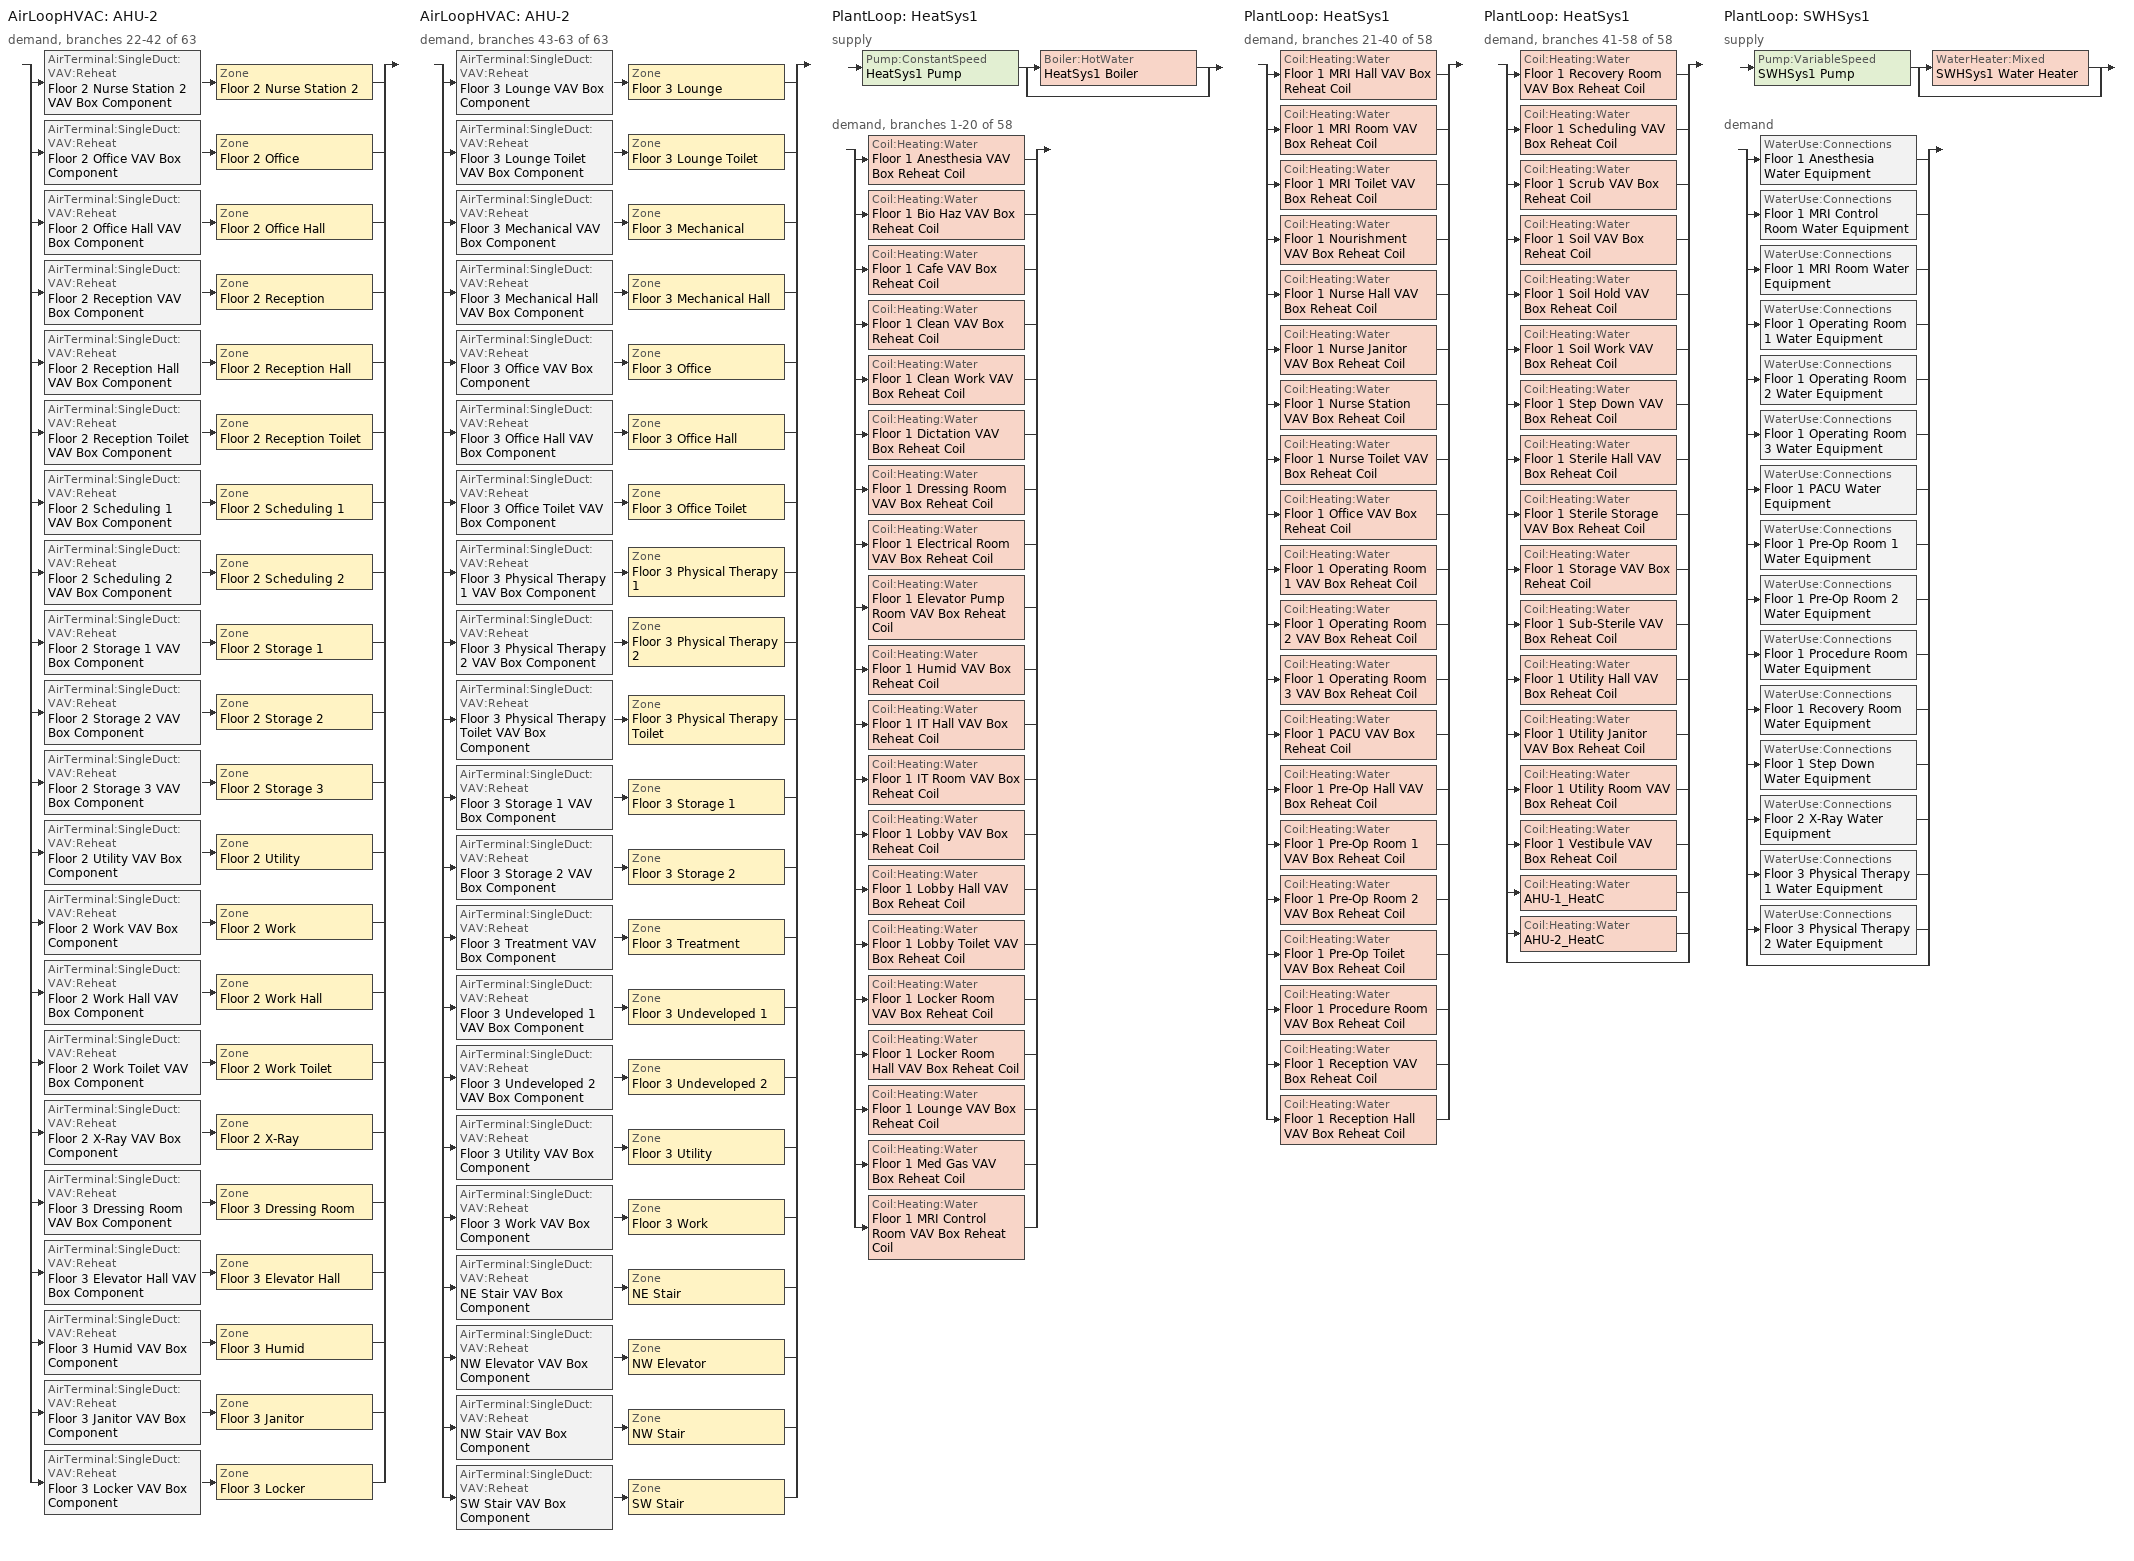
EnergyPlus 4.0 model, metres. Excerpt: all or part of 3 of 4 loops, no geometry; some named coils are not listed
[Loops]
AirLoopHVAC 'AHU-2'
 demand, branches 22-42 of 63: split
  | AirTerminal:SingleDuct:VAV:Reheat 'Floor 2 Nurse Station 2 VAV Box Component' > Zone 'Floor 2 Nurse Station 2'
  | AirTerminal:SingleDuct:VAV:Reheat 'Floor 2 Office VAV Box Component' > Zone 'Floor 2 Office'
  | AirTerminal:SingleDuct:VAV:Reheat 'Floor 2 Office Hall VAV Box Component' > Zone 'Floor 2 Office Hall'
  | AirTerminal:SingleDuct:VAV:Reheat 'Floor 2 Reception VAV Box Component' > Zone 'Floor 2 Reception'
  | AirTerminal:SingleDuct:VAV:Reheat 'Floor 2 Reception Hall VAV Box Component' > Zone 'Floor 2 Reception Hall'
  | AirTerminal:SingleDuct:VAV:Reheat 'Floor 2 Reception Toilet VAV Box Component' > Zone 'Floor 2 Reception Toilet'
  | AirTerminal:SingleDuct:VAV:Reheat 'Floor 2 Scheduling 1 VAV Box Component' > Zone 'Floor 2 Scheduling 1'
  | AirTerminal:SingleDuct:VAV:Reheat 'Floor 2 Scheduling 2 VAV Box Component' > Zone 'Floor 2 Scheduling 2'
  | AirTerminal:SingleDuct:VAV:Reheat 'Floor 2 Storage 1 VAV Box Component' > Zone 'Floor 2 Storage 1'
  | AirTerminal:SingleDuct:VAV:Reheat 'Floor 2 Storage 2 VAV Box Component' > Zone 'Floor 2 Storage 2'
  | AirTerminal:SingleDuct:VAV:Reheat 'Floor 2 Storage 3 VAV Box Component' > Zone 'Floor 2 Storage 3'
  | AirTerminal:SingleDuct:VAV:Reheat 'Floor 2 Utility VAV Box Component' > Zone 'Floor 2 Utility'
  | AirTerminal:SingleDuct:VAV:Reheat 'Floor 2 Work VAV Box Component' > Zone 'Floor 2 Work'
  | AirTerminal:SingleDuct:VAV:Reheat 'Floor 2 Work Hall VAV Box Component' > Zone 'Floor 2 Work Hall'
  | AirTerminal:SingleDuct:VAV:Reheat 'Floor 2 Work Toilet VAV Box Component' > Zone 'Floor 2 Work Toilet'
  | AirTerminal:SingleDuct:VAV:Reheat 'Floor 2 X-Ray VAV Box Component' > Zone 'Floor 2 X-Ray'
  | AirTerminal:SingleDuct:VAV:Reheat 'Floor 3 Dressing Room VAV Box Component' > Zone 'Floor 3 Dressing Room'
  | AirTerminal:SingleDuct:VAV:Reheat 'Floor 3 Elevator Hall VAV Box Component' > Zone 'Floor 3 Elevator Hall'
  | AirTerminal:SingleDuct:VAV:Reheat 'Floor 3 Humid VAV Box Component' > Zone 'Floor 3 Humid'
  | AirTerminal:SingleDuct:VAV:Reheat 'Floor 3 Janitor VAV Box Component' > Zone 'Floor 3 Janitor'
  | AirTerminal:SingleDuct:VAV:Reheat 'Floor 3 Locker VAV Box Component' > Zone 'Floor 3 Locker'
AirLoopHVAC 'AHU-2'
 demand, branches 43-63 of 63: split
  | AirTerminal:SingleDuct:VAV:Reheat 'Floor 3 Lounge VAV Box Component' > Zone 'Floor 3 Lounge'
  | AirTerminal:SingleDuct:VAV:Reheat 'Floor 3 Lounge Toilet VAV Box Component' > Zone 'Floor 3 Lounge Toilet'
  | AirTerminal:SingleDuct:VAV:Reheat 'Floor 3 Mechanical VAV Box Component' > Zone 'Floor 3 Mechanical'
  | AirTerminal:SingleDuct:VAV:Reheat 'Floor 3 Mechanical Hall VAV Box Component' > Zone 'Floor 3 Mechanical Hall'
  | AirTerminal:SingleDuct:VAV:Reheat 'Floor 3 Office VAV Box Component' > Zone 'Floor 3 Office'
  | AirTerminal:SingleDuct:VAV:Reheat 'Floor 3 Office Hall VAV Box Component' > Zone 'Floor 3 Office Hall'
  | AirTerminal:SingleDuct:VAV:Reheat 'Floor 3 Office Toilet VAV Box Component' > Zone 'Floor 3 Office Toilet'
  | AirTerminal:SingleDuct:VAV:Reheat 'Floor 3 Physical Therapy 1 VAV Box Component' > Zone 'Floor 3 Physical Therapy 1'
  | AirTerminal:SingleDuct:VAV:Reheat 'Floor 3 Physical Therapy 2 VAV Box Component' > Zone 'Floor 3 Physical Therapy 2'
  | AirTerminal:SingleDuct:VAV:Reheat 'Floor 3 Physical Therapy Toilet VAV Box Component' > Zone 'Floor 3 Physical Therapy Toilet'
  | AirTerminal:SingleDuct:VAV:Reheat 'Floor 3 Storage 1 VAV Box Component' > Zone 'Floor 3 Storage 1'
  | AirTerminal:SingleDuct:VAV:Reheat 'Floor 3 Storage 2 VAV Box Component' > Zone 'Floor 3 Storage 2'
  | AirTerminal:SingleDuct:VAV:Reheat 'Floor 3 Treatment VAV Box Component' > Zone 'Floor 3 Treatment'
  | AirTerminal:SingleDuct:VAV:Reheat 'Floor 3 Undeveloped 1 VAV Box Component' > Zone 'Floor 3 Undeveloped 1'
  | AirTerminal:SingleDuct:VAV:Reheat 'Floor 3 Undeveloped 2 VAV Box Component' > Zone 'Floor 3 Undeveloped 2'
  | AirTerminal:SingleDuct:VAV:Reheat 'Floor 3 Utility VAV Box Component' > Zone 'Floor 3 Utility'
  | AirTerminal:SingleDuct:VAV:Reheat 'Floor 3 Work VAV Box Component' > Zone 'Floor 3 Work'
  | AirTerminal:SingleDuct:VAV:Reheat 'NE Stair VAV Box Component' > Zone 'NE Stair'
  | AirTerminal:SingleDuct:VAV:Reheat 'NW Elevator VAV Box Component' > Zone 'NW Elevator'
  | AirTerminal:SingleDuct:VAV:Reheat 'NW Stair VAV Box Component' > Zone 'NW Stair'
  | AirTerminal:SingleDuct:VAV:Reheat 'SW Stair VAV Box Component' > Zone 'SW Stair'
PlantLoop 'HeatSys1'
 supply: Pump:ConstantSpeed 'HeatSys1 Pump' > split
  | Boiler:HotWater 'HeatSys1 Boiler'
  | bypass
 demand, branches 1-20 of 58: split
  | Coil:Heating:Water 'Floor 1 Anesthesia VAV Box Reheat Coil'
  | Coil:Heating:Water 'Floor 1 Bio Haz VAV Box Reheat Coil'
  | Coil:Heating:Water 'Floor 1 Cafe VAV Box Reheat Coil'
  | Coil:Heating:Water 'Floor 1 Clean VAV Box Reheat Coil'
  | Coil:Heating:Water 'Floor 1 Clean Work VAV Box Reheat Coil'
  | Coil:Heating:Water 'Floor 1 Dictation VAV Box Reheat Coil'
  | Coil:Heating:Water 'Floor 1 Dressing Room VAV Box Reheat Coil'
  | Coil:Heating:Water 'Floor 1 Electrical Room VAV Box Reheat Coil'
  | Coil:Heating:Water 'Floor 1 Elevator Pump Room VAV Box Reheat Coil'
  | Coil:Heating:Water 'Floor 1 Humid VAV Box Reheat Coil'
  | Coil:Heating:Water 'Floor 1 IT Hall VAV Box Reheat Coil'
  | Coil:Heating:Water 'Floor 1 IT Room VAV Box Reheat Coil'
  | Coil:Heating:Water 'Floor 1 Lobby VAV Box Reheat Coil'
  | Coil:Heating:Water 'Floor 1 Lobby Hall VAV Box Reheat Coil'
  | Coil:Heating:Water 'Floor 1 Lobby Toilet VAV Box Reheat Coil'
  | Coil:Heating:Water 'Floor 1 Locker Room VAV Box Reheat Coil'
  | Coil:Heating:Water 'Floor 1 Locker Room Hall VAV Box Reheat Coil'
  | Coil:Heating:Water 'Floor 1 Lounge VAV Box Reheat Coil'
  | Coil:Heating:Water 'Floor 1 Med Gas VAV Box Reheat Coil'
  | Coil:Heating:Water 'Floor 1 MRI Control Room VAV Box Reheat Coil'
PlantLoop 'HeatSys1'
 demand, branches 21-40 of 58: split
  | Coil:Heating:Water 'Floor 1 MRI Hall VAV Box Reheat Coil'
  | Coil:Heating:Water 'Floor 1 MRI Room VAV Box Reheat Coil'
  | Coil:Heating:Water 'Floor 1 MRI Toilet VAV Box Reheat Coil'
  | Coil:Heating:Water 'Floor 1 Nourishment VAV Box Reheat Coil'
  | Coil:Heating:Water 'Floor 1 Nurse Hall VAV Box Reheat Coil'
  | Coil:Heating:Water 'Floor 1 Nurse Janitor VAV Box Reheat Coil'
  | Coil:Heating:Water 'Floor 1 Nurse Station VAV Box Reheat Coil'
  | Coil:Heating:Water 'Floor 1 Nurse Toilet VAV Box Reheat Coil'
  | Coil:Heating:Water 'Floor 1 Office VAV Box Reheat Coil'
  | Coil:Heating:Water 'Floor 1 Operating Room 1 VAV Box Reheat Coil'
  | Coil:Heating:Water 'Floor 1 Operating Room 2 VAV Box Reheat Coil'
  | Coil:Heating:Water 'Floor 1 Operating Room 3 VAV Box Reheat Coil'
  | Coil:Heating:Water 'Floor 1 PACU VAV Box Reheat Coil'
  | Coil:Heating:Water 'Floor 1 Pre-Op Hall VAV Box Reheat Coil'
  | Coil:Heating:Water 'Floor 1 Pre-Op Room 1 VAV Box Reheat Coil'
  | Coil:Heating:Water 'Floor 1 Pre-Op Room 2 VAV Box Reheat Coil'
  | Coil:Heating:Water 'Floor 1 Pre-Op Toilet VAV Box Reheat Coil'
  | Coil:Heating:Water 'Floor 1 Procedure Room VAV Box Reheat Coil'
  | Coil:Heating:Water 'Floor 1 Reception VAV Box Reheat Coil'
  | Coil:Heating:Water 'Floor 1 Reception Hall VAV Box Reheat Coil'
PlantLoop 'HeatSys1'
 demand, branches 41-58 of 58: split
  | Coil:Heating:Water 'Floor 1 Recovery Room VAV Box Reheat Coil'
  | Coil:Heating:Water 'Floor 1 Scheduling VAV Box Reheat Coil'
  | Coil:Heating:Water 'Floor 1 Scrub VAV Box Reheat Coil'
  | Coil:Heating:Water 'Floor 1 Soil VAV Box Reheat Coil'
  | Coil:Heating:Water 'Floor 1 Soil Hold VAV Box Reheat Coil'
  | Coil:Heating:Water 'Floor 1 Soil Work VAV Box Reheat Coil'
  | Coil:Heating:Water 'Floor 1 Step Down VAV Box Reheat Coil'
  | Coil:Heating:Water 'Floor 1 Sterile Hall VAV Box Reheat Coil'
  | Coil:Heating:Water 'Floor 1 Sterile Storage VAV Box Reheat Coil'
  | Coil:Heating:Water 'Floor 1 Storage VAV Box Reheat Coil'
  | Coil:Heating:Water 'Floor 1 Sub-Sterile VAV Box Reheat Coil'
  | Coil:Heating:Water 'Floor 1 Utility Hall VAV Box Reheat Coil'
  | Coil:Heating:Water 'Floor 1 Utility Janitor VAV Box Reheat Coil'
  | Coil:Heating:Water 'Floor 1 Utility Room VAV Box Reheat Coil'
  | Coil:Heating:Water 'Floor 1 Vestibule VAV Box Reheat Coil'
  | Coil:Heating:Water 'AHU-1_HeatC'
  | Coil:Heating:Water 'AHU-2_HeatC'
  | bypass
PlantLoop 'SWHSys1'
 supply: Pump:VariableSpeed 'SWHSys1 Pump' > split
  | WaterHeater:Mixed 'SWHSys1 Water Heater'
  | bypass
 demand: split
  | WaterUse:Connections 'Floor 1 Anesthesia Water Equipment'
  | WaterUse:Connections 'Floor 1 MRI Control Room Water Equipment'
  | WaterUse:Connections 'Floor 1 MRI Room Water Equipment'
  | WaterUse:Connections 'Floor 1 Operating Room 1 Water Equipment'
  | WaterUse:Connections 'Floor 1 Operating Room 2 Water Equipment'
  | WaterUse:Connections 'Floor 1 Operating Room 3 Water Equipment'
  | WaterUse:Connections 'Floor 1 PACU Water Equipment'
  | WaterUse:Connections 'Floor 1 Pre-Op Room 1 Water Equipment'
  | WaterUse:Connections 'Floor 1 Pre-Op Room 2 Water Equipment'
  | WaterUse:Connections 'Floor 1 Procedure Room Water Equipment'
  | WaterUse:Connections 'Floor 1 Recovery Room Water Equipment'
  | WaterUse:Connections 'Floor 1 Step Down Water Equipment'
  | WaterUse:Connections 'Floor 2 X-Ray Water Equipment'
  | WaterUse:Connections 'Floor 3 Physical Therapy 1 Water Equipment'
  | WaterUse:Connections 'Floor 3 Physical Therapy 2 Water Equipment'
  | bypass
[Fan:ZoneExhaust] Availability Schedule=BLDG_OA_SCH; Fan Efficiency=0.338; Pressure Rise {Pa}=125
Name | Maximum Flow Rate {m3/s} [*******]
Floor 2 Reception Toilet Exhaust Fan | 0.0991
Floor 2 Work Toilet Exhaust Fan; Floor 3 Office Toilet Exhaust Fan | 0.0425
Floor 3 Lounge Toilet Exhaust Fan | 0.151
Floor 3 Physical Therapy Toilet Exhaust Fan | 0.0661
[Coil:Heating:Water] Availablility Schedule=ALWAYS_ON; U-Factor Times Area Value {W/K}=AUTOSIZE; Maximum Water Flow Rate {m3/s}=AUTOSIZE; Coil Peformance input method=UFactorTimesAreaAndDesignWaterFlowRate; Nominal Capacity=AUTOSIZE; Design Inlet Water Temperature=82.2; Design Inlet Air Temperature=16.6; Design Outlet Water Temperature=71.1; Design Outlet Air Temperature=32.2
Floor 1 Anesthesia VAV Box Reheat Coil; Floor 1 Bio Haz VAV Box Reheat Coil; Floor 1 Cafe VAV Box Reheat Coil; Floor 1 Clean VAV Box Reheat Coil; Floor 1 Clean Work VAV Box Reheat Coil; Floor 1 Dictation VAV Box Reheat Coil; Floor 1 Dressing Room VAV Box Reheat Coil; Floor 1 Electrical Room VAV Box Reheat Coil; Floor 1 Elevator Pump Room VAV Box Reheat Coil; Floor 1 Humid VAV Box Reheat Coil; Floor 1 IT Hall VAV Box Reheat Coil; Floor 1 IT Room VAV Box Reheat Coil; Floor 1 Lobby Hall VAV Box Reheat Coil; Floor 1 Lobby Toilet VAV Box Reheat Coil; Floor 1 Lobby VAV Box Reheat Coil; Floor 1 Locker Room Hall VAV Box Reheat Coil; Floor 1 Locker Room VAV Box Reheat Coil; Floor 1 Lounge VAV Box Reheat Coil; Floor 1 MRI Control Room VAV Box Reheat Coil; Floor 1 MRI Hall VAV Box Reheat Coil; Floor 1 MRI Room VAV Box Reheat Coil; Floor 1 MRI Toilet VAV Box Reheat Coil; Floor 1 Med Gas VAV Box Reheat Coil; Floor 1 Nourishment VAV Box Reheat Coil; Floor 1 Nurse Hall VAV Box Reheat Coil; Floor 1 Nurse Janitor VAV Box Reheat Coil; Floor 1 Nurse Station VAV Box Reheat Coil; Floor 1 Nurse Toilet VAV Box Reheat Coil; Floor 1 Office VAV Box Reheat Coil; Floor 1 Operating Room 1 VAV Box Reheat Coil; Floor 1 Operating Room 2 VAV Box Reheat Coil; Floor 1 Operating Room 3 VAV Box Reheat Coil; Floor 1 PACU VAV Box Reheat Coil; Floor 1 Pre-Op Hall VAV Box Reheat Coil; Floor 1 Pre-Op Room 1 VAV Box Reheat Coil; Floor 1 Pre-Op Room 2 VAV Box Reheat Coil; Floor 1 Pre-Op Toilet VAV Box Reheat Coil; Floor 1 Procedure Room VAV Box Reheat Coil; Floor 1 Reception Hall VAV Box Reheat Coil; Floor 1 Reception VAV Box Reheat Coil; Floor 1 Recovery Room VAV Box Reheat Coil; Floor 1 Scheduling VAV Box Reheat Coil; Floor 1 Scrub VAV Box Reheat Coil; Floor 1 Soil Hold VAV Box Reheat Coil; Floor 1 Soil VAV Box Reheat Coil; Floor 1 Soil Work VAV Box Reheat Coil; Floor 1 Step Down VAV Box Reheat Coil; Floor 1 Sterile Hall VAV Box Reheat Coil; Floor 1 Sterile Storage VAV Box Reheat Coil; Floor 1 Storage VAV Box Reheat Coil; Floor 1 Sub-Sterile VAV Box Reheat Coil; Floor 1 Utility Hall VAV Box Reheat Coil; Floor 1 Utility Janitor VAV Box Reheat Coil; Floor 1 Utility Room VAV Box Reheat Coil; Floor 1 Vestibule VAV Box Reheat Coil
[Coil:Heating:Electric] Availability Schedule=ALWAYS_ON; Efficiency=1; Nominal Capacity {W}=AUTOSIZE
Floor 2 Nurse Station 2 VAV Box Reheat Coil; Floor 2 Office Hall VAV Box Reheat Coil; Floor 2 Office VAV Box Reheat Coil; Floor 2 Reception Hall VAV Box Reheat Coil; Floor 2 Reception Toilet VAV Box Reheat Coil; Floor 2 Reception VAV Box Reheat Coil; Floor 2 Scheduling 1 VAV Box Reheat Coil; Floor 2 Scheduling 2 VAV Box Reheat Coil; Floor 2 Storage 1 VAV Box Reheat Coil; Floor 2 Storage 2 VAV Box Reheat Coil; Floor 2 Storage 3 VAV Box Reheat Coil; Floor 2 Utility VAV Box Reheat Coil; Floor 2 Work Hall VAV Box Reheat Coil; Floor 2 Work Toilet VAV Box Reheat Coil; Floor 2 Work VAV Box Reheat Coil; Floor 2 X-Ray VAV Box Reheat Coil; Floor 3 Dressing Room VAV Box Reheat Coil; Floor 3 Elevator Hall VAV Box Reheat Coil; Floor 3 Humid VAV Box Reheat Coil; Floor 3 Janitor VAV Box Reheat Coil; Floor 3 Locker VAV Box Reheat Coil; Floor 3 Lounge Toilet VAV Box Reheat Coil; Floor 3 Lounge VAV Box Reheat Coil; Floor 3 Mechanical Hall VAV Box Reheat Coil; Floor 3 Mechanical VAV Box Reheat Coil; Floor 3 Office Hall VAV Box Reheat Coil; Floor 3 Office Toilet VAV Box Reheat Coil; Floor 3 Office VAV Box Reheat Coil; Floor 3 Physical Therapy 1 VAV Box Reheat Coil; Floor 3 Physical Therapy 2 VAV Box Reheat Coil; Floor 3 Physical Therapy Toilet VAV Box Reheat Coil; Floor 3 Storage 1 VAV Box Reheat Coil; Floor 3 Storage 2 VAV Box Reheat Coil; Floor 3 Treatment VAV Box Reheat Coil; Floor 3 Undeveloped 1 VAV Box Reheat Coil; Floor 3 Undeveloped 2 VAV Box Reheat Coil; Floor 3 Utility VAV Box Reheat Coil; Floor 3 Work VAV Box Reheat Coil; NE Stair VAV Box Reheat Coil; NW Elevator VAV Box Reheat Coil; NW Stair VAV Box Reheat Coil; SW Stair VAV Box Reheat Coil
[AirTerminal:SingleDuct:VAV:Reheat] Availability Schedule=ALWAYS_ON; Maximum Air Flow Rate {m3/s}=AUTOSIZE; Zone Minimum Air Flow Input Method=Constant; Constant Minimum Air Flow Fraction=0.3; Maximum Hot Water or Steam Flow Rate {m3/s}=AUTOSIZE; Minimum Hot Water or Steam Flow Rate {m3/s}=0; Convergence Tolerance=0.001; Damper Heating Action=NORMAL
Name | Reheat Coil
Floor 2 Nurse Station 2 VAV Box Component | Floor 2 Nurse Station 2 VAV Box Reheat Coil
Floor 2 Office Hall VAV Box Component | Floor 2 Office Hall VAV Box Reheat Coil
Floor 2 Office VAV Box Component | Floor 2 Office VAV Box Reheat Coil
Floor 2 Reception Hall VAV Box Component | Floor 2 Reception Hall VAV Box Reheat Coil
Floor 2 Reception Toilet VAV Box Component | Floor 2 Reception Toilet VAV Box Reheat Coil
Floor 2 Reception VAV Box Component | Floor 2 Reception VAV Box Reheat Coil
Floor 2 Scheduling 1 VAV Box Component | Floor 2 Scheduling 1 VAV Box Reheat Coil
Floor 2 Scheduling 2 VAV Box Component | Floor 2 Scheduling 2 VAV Box Reheat Coil
Floor 2 Storage 1 VAV Box Component | Floor 2 Storage 1 VAV Box Reheat Coil
Floor 2 Storage 2 VAV Box Component | Floor 2 Storage 2 VAV Box Reheat Coil
Floor 2 Storage 3 VAV Box Component | Floor 2 Storage 3 VAV Box Reheat Coil
Floor 2 Utility VAV Box Component | Floor 2 Utility VAV Box Reheat Coil
Floor 2 Work Hall VAV Box Component | Floor 2 Work Hall VAV Box Reheat Coil
Floor 2 Work Toilet VAV Box Component | Floor 2 Work Toilet VAV Box Reheat Coil
Floor 2 Work VAV Box Component | Floor 2 Work VAV Box Reheat Coil
Floor 2 X-Ray VAV Box Component | Floor 2 X-Ray VAV Box Reheat Coil
Floor 3 Dressing Room VAV Box Component | Floor 3 Dressing Room VAV Box Reheat Coil
Floor 3 Elevator Hall VAV Box Component | Floor 3 Elevator Hall VAV Box Reheat Coil
Floor 3 Humid VAV Box Component | Floor 3 Humid VAV Box Reheat Coil
Floor 3 Janitor VAV Box Component | Floor 3 Janitor VAV Box Reheat Coil
Floor 3 Locker VAV Box Component | Floor 3 Locker VAV Box Reheat Coil
Floor 3 Lounge Toilet VAV Box Component | Floor 3 Lounge Toilet VAV Box Reheat Coil
Floor 3 Lounge VAV Box Component | Floor 3 Lounge VAV Box Reheat Coil
Floor 3 Mechanical Hall VAV Box Component | Floor 3 Mechanical Hall VAV Box Reheat Coil
Floor 3 Mechanical VAV Box Component | Floor 3 Mechanical VAV Box Reheat Coil
Floor 3 Office Hall VAV Box Component | Floor 3 Office Hall VAV Box Reheat Coil
Floor 3 Office Toilet VAV Box Component | Floor 3 Office Toilet VAV Box Reheat Coil
Floor 3 Office VAV Box Component | Floor 3 Office VAV Box Reheat Coil
Floor 3 Physical Therapy 1 VAV Box Component | Floor 3 Physical Therapy 1 VAV Box Reheat Coil
Floor 3 Physical Therapy 2 VAV Box Component | Floor 3 Physical Therapy 2 VAV Box Reheat Coil
Floor 3 Physical Therapy Toilet VAV Box Component | Floor 3 Physical Therapy Toilet VAV Box Reheat Coil
Floor 3 Storage 1 VAV Box Component | Floor 3 Storage 1 VAV Box Reheat Coil
Floor 3 Storage 2 VAV Box Component | Floor 3 Storage 2 VAV Box Reheat Coil
Floor 3 Treatment VAV Box Component | Floor 3 Treatment VAV Box Reheat Coil
Floor 3 Undeveloped 1 VAV Box Component | Floor 3 Undeveloped 1 VAV Box Reheat Coil
Floor 3 Undeveloped 2 VAV Box Component | Floor 3 Undeveloped 2 VAV Box Reheat Coil
Floor 3 Utility VAV Box Component | Floor 3 Utility VAV Box Reheat Coil
Floor 3 Work VAV Box Component | Floor 3 Work VAV Box Reheat Coil
NE Stair VAV Box Component | NE Stair VAV Box Reheat Coil
NW Elevator VAV Box Component | NW Elevator VAV Box Reheat Coil
NW Stair VAV Box Component | NW Stair VAV Box Reheat Coil
SW Stair VAV Box Component | SW Stair VAV Box Reheat Coil
[Zone equipment]
Floor 2 Nurse Station 2: Floor 2 Nurse Station 2 VAV Box Component
Floor 2 Office: Floor 2 Office VAV Box Component
Floor 2 Office Hall: Floor 2 Office Hall VAV Box Component
Floor 2 Reception: Floor 2 Reception VAV Box Component
Floor 2 Reception Hall: Floor 2 Reception Hall VAV Box Component
Floor 2 Reception Toilet: Floor 2 Reception Toilet VAV Box Component, Floor 2 Reception Toilet Exhaust Fan
Floor 2 Scheduling 1: Floor 2 Scheduling 1 VAV Box Component
Floor 2 Scheduling 2: Floor 2 Scheduling 2 VAV Box Component
Floor 2 Storage 1: Floor 2 Storage 1 VAV Box Component
Floor 2 Storage 2: Floor 2 Storage 2 VAV Box Component
Floor 2 Storage 3: Floor 2 Storage 3 VAV Box Component
Floor 2 Utility: Floor 2 Utility VAV Box Component
Floor 2 Work: Floor 2 Work VAV Box Component
Floor 2 Work Hall: Floor 2 Work Hall VAV Box Component
Floor 2 Work Toilet: Floor 2 Work Toilet VAV Box Component, Floor 2 Work Toilet Exhaust Fan
Floor 2 X-Ray: Floor 2 X-Ray VAV Box Component
Floor 3 Dressing Room: Floor 3 Dressing Room VAV Box Component
Floor 3 Elevator Hall: Floor 3 Elevator Hall VAV Box Component
Floor 3 Humid: Floor 3 Humid VAV Box Component
Floor 3 Janitor: Floor 3 Janitor VAV Box Component
Floor 3 Locker: Floor 3 Locker VAV Box Component
Floor 3 Lounge: Floor 3 Lounge VAV Box Component
Floor 3 Lounge Toilet: Floor 3 Lounge Toilet VAV Box Component, Floor 3 Lounge Toilet Exhaust Fan
Floor 3 Mechanical: Floor 3 Mechanical VAV Box Component
Floor 3 Mechanical Hall: Floor 3 Mechanical Hall VAV Box Component
Floor 3 Office: Floor 3 Office VAV Box Component
Floor 3 Office Hall: Floor 3 Office Hall VAV Box Component
Floor 3 Office Toilet: Floor 3 Office Toilet VAV Box Component, Floor 3 Office Toilet Exhaust Fan
Floor 3 Physical Therapy 1: Floor 3 Physical Therapy 1 VAV Box Component
Floor 3 Physical Therapy 2: Floor 3 Physical Therapy 2 VAV Box Component
Floor 3 Physical Therapy Toilet: Floor 3 Physical Therapy Toilet VAV Box Component, Floor 3 Physical Therapy Toilet Exhaust Fan
Floor 3 Storage 1: Floor 3 Storage 1 VAV Box Component
Floor 3 Storage 2: Floor 3 Storage 2 VAV Box Component
Floor 3 Treatment: Floor 3 Treatment VAV Box Component
Floor 3 Undeveloped 1: Floor 3 Undeveloped 1 VAV Box Component
Floor 3 Undeveloped 2: Floor 3 Undeveloped 2 VAV Box Component
Floor 3 Utility: Floor 3 Utility VAV Box Component
Floor 3 Work: Floor 3 Work VAV Box Component
NE Stair: NE Stair VAV Box Component
NW Elevator: NW Elevator VAV Box Component
NW Stair: NW Stair VAV Box Component
SW Stair: SW Stair VAV Box Component
[Sizing:Zone] Zone Cooling Design Supply Air Temperature {C}=12.8; Zone Cooling Design Supply Air Humidity Ratio {kg-H20/kg-air}=0.0078; Zone Heating Design Supply Air Humidity Ratio {kg-H20/kg-air}=0.008; Outside Air Flow per Zone {m3/s}=0; Cooling Design Air Flow Method {Flow/Zone | DesignDay | DesignDayWithLimit}=DesignDayWithLimit; Heating Design Air Flow Method {Flow/Zone | DesignDay}=DesignDay
Name | Zone Heating Design Supply Air Temperature {C} | Outdoor Air Method | Outside Air Flow per Person {(m3/s)/person} | Outside Air Flow per Zone Floor Area {(m3/s)/m2} | Cooling Minimum Air Flow
Floor 2 Nurse Station 2; Floor 2 Scheduling 1; Floor 2 Scheduling 2; Floor 2 Work; Floor 3 Dressing Room; Floor 3 Humid; Floor 3 Undeveloped 1 | 40 | Flow/Person | 0.01
Floor 2 Office; Floor 3 Office; Floor 3 Undeveloped 2; Floor 3 Work | 50 | Flow/Person | 0.01
Floor 2 Office Hall; Floor 2 Reception Hall; Floor 2 Work Hall; Floor 3 Elevator Hall; Floor 3 Mechanical; Floor 3 Mechanical Hall; Floor 3 Office Hall; NE Stair; NW Elevator; NW Stair; SW Stair | 40 | Flow/Area | 0 | 0.000254
Floor 2 Reception; Floor 3 Locker; Floor 3 Lounge | 40 | Flow/Person | 0.007079
Floor 2 Reception Toilet | 40 | Flow/Person | 0.023597 |  | 0.099109
Floor 2 Storage 1; Floor 2 Storage 2; Floor 2 Storage 3; Floor 2 Utility; Floor 3 Janitor; Floor 3 Storage 1; Floor 3 Storage 2; Floor 3 Utility | 40 | Flow/Area | 0 | 0.000762
Floor 2 Work Toilet; Floor 3 Office Toilet | 40 | Flow/Person | 0.023597 |  | 0.042475
Floor 2 X-Ray | 40 | Flow/Area | 0 | 0.001524 | 0.424753
Floor 3 Lounge Toilet | 40 | Flow/Person | 0.023597 |  | 0.151023
Floor 3 Physical Therapy 1 | 40 | Flow/Person | 0.007079 |  | 0.613532
Floor 3 Physical Therapy 2 | 40 | Flow/Person | 0.007079 |  | 0.279393
Floor 3 Physical Therapy Toilet | 40 | Flow/Person | 0.023597 |  | 0.066073
Floor 3 Treatment | 40 | Flow/Area | 0 | 0.001524 | 0.224647
[ZoneControl:Thermostat] Control Type Schedule=Dual Zone Control Type Sched
Name | Zone | Control 1
Floor 2 Nurse Station 2 Thermostat | Floor 2 Nurse Station 2 | Floor 2 Nurse Station 2 DualSPSched
Floor 2 Office Hall Thermostat | Floor 2 Office Hall | Floor 2 Office Hall DualSPSched
Floor 2 Office Thermostat | Floor 2 Office | Floor 2 Office DualSPSched
Floor 2 Reception Hall Thermostat | Floor 2 Reception Hall | Floor 2 Reception Hall DualSPSched
Floor 2 Reception Thermostat | Floor 2 Reception | Floor 2 Reception DualSPSched
Floor 2 Reception Toilet Thermostat | Floor 2 Reception Toilet | Floor 2 Reception Toilet DualSPSched
Floor 2 Scheduling 1 Thermostat | Floor 2 Scheduling 1 | Floor 2 Scheduling 1 DualSPSched
Floor 2 Scheduling 2 Thermostat | Floor 2 Scheduling 2 | Floor 2 Scheduling 2 DualSPSched
Floor 2 Storage 1 Thermostat | Floor 2 Storage 1 | Floor 2 Storage 1 DualSPSched
Floor 2 Storage 2 Thermostat | Floor 2 Storage 2 | Floor 2 Storage 2 DualSPSched
Floor 2 Storage 3 Thermostat | Floor 2 Storage 3 | Floor 2 Storage 3 DualSPSched
Floor 2 Utility Thermostat | Floor 2 Utility | Floor 2 Utility DualSPSched
Floor 2 Work Hall Thermostat | Floor 2 Work Hall | Floor 2 Work Hall DualSPSched
Floor 2 Work Thermostat | Floor 2 Work | Floor 2 Work DualSPSched
Floor 2 Work Toilet Thermostat | Floor 2 Work Toilet | Floor 2 Work Toilet DualSPSched
Floor 2 X-Ray Thermostat | Floor 2 X-Ray | Floor 2 X-Ray DualSPSched
Floor 3 Dressing Room Thermostat | Floor 3 Dressing Room | Floor 3 Dressing Room DualSPSched
Floor 3 Elevator Hall Thermostat | Floor 3 Elevator Hall | Floor 3 Elevator Hall DualSPSched
Floor 3 Humid Thermostat | Floor 3 Humid | Floor 3 Humid DualSPSched
Floor 3 Janitor Thermostat | Floor 3 Janitor | Floor 3 Janitor DualSPSched
Floor 3 Locker Thermostat | Floor 3 Locker | Floor 3 Locker DualSPSched
Floor 3 Lounge Thermostat | Floor 3 Lounge | Floor 3 Lounge DualSPSched
Floor 3 Lounge Toilet Thermostat | Floor 3 Lounge Toilet | Floor 3 Lounge Toilet DualSPSched
Floor 3 Mechanical Hall Thermostat | Floor 3 Mechanical Hall | Floor 3 Mechanical Hall DualSPSched
Floor 3 Mechanical Thermostat | Floor 3 Mechanical | Floor 3 Mechanical DualSPSched
Floor 3 Office Hall Thermostat | Floor 3 Office Hall | Floor 3 Office Hall DualSPSched
Floor 3 Office Thermostat | Floor 3 Office | Floor 3 Office DualSPSched
Floor 3 Office Toilet Thermostat | Floor 3 Office Toilet | Floor 3 Office Toilet DualSPSched
Floor 3 Physical Therapy 1 Thermostat | Floor 3 Physical Therapy 1 | Floor 3 Physical Therapy 1 DualSPSched
Floor 3 Physical Therapy 2 Thermostat | Floor 3 Physical Therapy 2 | Floor 3 Physical Therapy 2 DualSPSched
Floor 3 Physical Therapy Toilet Thermostat | Floor 3 Physical Therapy Toilet | Floor 3 Physical Therapy Toilet DualSPSched
Floor 3 Storage 1 Thermostat | Floor 3 Storage 1 | Floor 3 Storage 1 DualSPSched
Floor 3 Storage 2 Thermostat | Floor 3 Storage 2 | Floor 3 Storage 2 DualSPSched
Floor 3 Treatment Thermostat | Floor 3 Treatment | Floor 3 Treatment DualSPSched
Floor 3 Undeveloped 1 Thermostat | Floor 3 Undeveloped 1 | Floor 3 Undeveloped 1 DualSPSched
Floor 3 Undeveloped 2 Thermostat | Floor 3 Undeveloped 2 | Floor 3 Undeveloped 2 DualSPSched
Floor 3 Utility Thermostat | Floor 3 Utility | Floor 3 Utility DualSPSched
Floor 3 Work Thermostat | Floor 3 Work | Floor 3 Work DualSPSched
NE Stair Thermostat | NE Stair | NE Stair DualSPSched
NW Elevator Thermostat | NW Elevator | NW Elevator DualSPSched
NW Stair Thermostat | NW Stair | NW Stair DualSPSched
SW Stair Thermostat | SW Stair | SW Stair DualSPSched
[ThermostatSetpoint:DualSetpoint] Heating Setpoint Temperature Schedule=HTGSETP_SCH; Cooling Setpoint Temperature Schedule=CLGSETP_SCH
Floor 2 Nurse Station 2 DualSPSched; Floor 2 Office DualSPSched; Floor 2 Office Hall DualSPSched; Floor 2 Reception DualSPSched; Floor 2 Reception Hall DualSPSched; Floor 2 Reception Toilet DualSPSched; Floor 2 Scheduling 1 DualSPSched; Floor 2 Scheduling 2 DualSPSched; Floor 2 Storage 1 DualSPSched; Floor 2 Storage 2 DualSPSched; Floor 2 Storage 3 DualSPSched; Floor 2 Utility DualSPSched; Floor 2 Work DualSPSched; Floor 2 Work Hall DualSPSched; Floor 2 Work Toilet DualSPSched; Floor 2 X-Ray DualSPSched; Floor 3 Dressing Room DualSPSched; Floor 3 Elevator Hall DualSPSched; Floor 3 Humid DualSPSched; Floor 3 Janitor DualSPSched; Floor 3 Locker DualSPSched; Floor 3 Lounge DualSPSched; Floor 3 Lounge Toilet DualSPSched; Floor 3 Mechanical DualSPSched; Floor 3 Mechanical Hall DualSPSched; Floor 3 Office DualSPSched; Floor 3 Office Hall DualSPSched; Floor 3 Office Toilet DualSPSched; Floor 3 Physical Therapy 1 DualSPSched; Floor 3 Physical Therapy 2 DualSPSched; Floor 3 Physical Therapy Toilet DualSPSched; Floor 3 Storage 1 DualSPSched; Floor 3 Storage 2 DualSPSched; Floor 3 Treatment DualSPSched; Floor 3 Undeveloped 1 DualSPSched; Floor 3 Undeveloped 2 DualSPSched; Floor 3 Utility DualSPSched; Floor 3 Work DualSPSched; NE Stair DualSPSched; NW Elevator DualSPSched; NW Stair DualSPSched; SW Stair DualSPSched
[Boiler:HotWater]
HeatSys1 Boiler: Fuel Type=NATURALGAS; Nominal Capacity {W}=AUTOSIZE; Nominal Thermal Efficiency=0.705; Normalized Boiler Efficiency Curve=HeatSys1 Boiler Non-Condensing Boiler Curve; Design Water Outlet Temperature {C}=82.2; Design Water Flow Rate {m3/s}=AUTOSIZE; Minimum Part Load Ratio=0; Maximum Part Load Ratio=1.2; Optimum Part Load Ratio=1; Water Outlet Upper Temperature Limit {C}=95; Boiler Flow Mode=VariableFlow; Parasitic Electric Load=0; Sizing Factor=0.3
[Pump:ConstantSpeed]
HeatSys1 Pump: Rated Flow Rate {m3/s}=AUTOSIZE; Rated Pump Head {Pa} [179352 Pa = 60 ft]=179352; Rated Power Consumption {W}=AUTOSIZE; Motor Efficiency=0.9; Fraction of Motor Inefficiencies to Fluid Stream=0; Pump Control Type {Continuous | Intermittent}=Intermittent
[PlantEquipmentList]
HeatSys1 Equipment List: HeatSys1 Boiler
SWHSys1 Equipment List: SWHSys1 Water Heater
[Sizing:Plant] Loop Type {COOLING | HEATING}=Heating
Name | Design Loop Exit Temperature {C} | Design Loop Temperature Difference {C}
HeatSys1 | 82.2 | 11.1
SWHSys1 | 60 | 5
[SetpointManager:Scheduled] Control Variable {TEMP}=Temperature
Name | Schedule | Setpoint Node
HeatSys1 Loop Setpoint Manager | HeatSys1 Loop Setpoint Sched | HeatSys1 Supply Outlet Node
SWHSys1 Loop Setpoint Manager | SWHSys1-Loop-Temp-Schedule | SWHSys1 Supply Outlet Node
[PlantEquipmentOperationSchemes] Control Scheme 1 Object Type {*******}=PlantEquipmentOperation:HeatingLoad; Control Scheme 1 Schedule=PlantOnSched
Name | Control Scheme 1
HeatSys1 Loop Operation Scheme List | HeatSys1 Operation Scheme
SWHSys1 Loop Operation Scheme List | SWHSys1 Operation Scheme
[PlantEquipmentOperation:HeatingLoad] Load Range 1 Lower Limit {W}=0; Load Range 1 Upper Limit {W}=1000000000000000
Name | Priority Control 1 Equipment List
HeatSys1 Operation Scheme | HeatSys1 Equipment List
SWHSys1 Operation Scheme | SWHSys1 Equipment List
[PlantLoop] Fluid Type {WATER}=Water; Minimum Loop Temperature {C}=10; Maximum Loop Flow Rate {m3/s}=AUTOSIZE; Minimum Loop Flow Rate {m3/s}=0; Loop Volume {m3}=AUTOSIZE; Load Distribution Scheme {OPTIMAL | SEQUENTIAL}=Optimal
Name | Loop Equipment Operation Scheme | Maximum Loop Temperature {C}
HeatSys1 | HeatSys1 Loop Operation Scheme List | 100
SWHSys1 | SWHSys1 Loop Operation Scheme List | 60
[Pump:VariableSpeed]
SWHSys1 Pump: Rated Flow Rate {m3/s}=AUTOSIZE; Rated Pump Head {Pa} [179352 Pa = 60 ft]=179352; Rated Power Consumption {W}=AUTOSIZE; Motor Efficiency=0.9; Fraction of Motor Inefficiencies to Fluid Stream=0; Coefficient 1 of the Part Load Performance Curve=0; Coefficient 2 of the Part Load Performance Curve=1; Coefficient 3 of the Part Load Performance Curve=0; Coefficient 4 of the Part Load Performance Curve=0; Minimum Flow Rate {m3/s}=0; Pump Control Type {Continuous | Intermittent}=Intermittent
[WaterHeater:Mixed]
SWHSys1 Water Heater: Tank Volume {m3}=3; Setpoint Temperature Schedule=SWHSys1 Water Heater Setpoint Temperature Schedule Name; Deadband Temperature Difference {deltaC}=2; Maximum Temperature Limit {C}=82.2222; Heater Control Type {Cycle | Modulate}=Cycle; Heater Maximum Capacity {W}=845000; Heater Fuel Type=NATURALGAS; Heater Thermal Efficiency=0.78; Off Cycle Parasitic Fuel Consumption Rate {W}=20; Off Cycle Parasitic Fuel Type=NATURALGAS; Off Cycle Parasitic Heat Fraction To Tank=0.8; On Cycle Parasitic Fuel Type=NATURALGAS; Ambient Temperature Indicator {Schedule | Zone | Outdoors}=SCHEDULE; Ambient Temperature Schedule=SWHSys1 Water Heater Ambient Temperature Schedule Name; Off Cycle Loss Coefficient to Ambient Temperature {W/K}=6; On Cycle Loss Coefficient to Ambient Temperature {W/K}=6; Use Side Effectiveness=1; Source Side Effectiveness=1; Use Side Design Flow Rate=AUTOSIZE; Source Side Design Flow Rate=AUTOSIZE; Indirect Water Heater Recovery Time=1.5
[WaterUse:Equipment] Flow Rate Fraction Schedule=BLDG_SWH_SCH
Name | Peak Flow Rate {m3/s} | Target Temperature Schedule | Hot Water Supply Temperature Schedule Name  {C} | Zone | Sensible Fraction Schedule | Latent Fraction Schedule
Floor 1 Anesthesia Water Equipment | 1.05556e-06 | Floor 1 Anesthesia Water Equipment Temp Sched | Floor 1 Anesthesia Water Equipment Hot Supply Temp Sched | Floor 1 Anesthesia | Floor 1 Anesthesia Water Equipment Sensible fract sched | Floor 1 Anesthesia Water Equipment Latent fract sched
Floor 1 MRI Control Room Water Equipment | 1.05556e-06 | Floor 1 MRI Control Room Water Equipment Temp Sched | Floor 1 MRI Control Room Water Equipment Hot Supply Temp Sched | Floor 1 MRI Control Room | Floor 1 MRI Control Room Water Equipment Sensible fract sched | Floor 1 MRI Control Room Water Equipment Latent fract sched
Floor 1 MRI Room Water Equipment | 1.05556e-06 | Floor 1 MRI Room Water Equipment Temp Sched | Floor 1 MRI Room Water Equipment Hot Supply Temp Sched | Floor 1 MRI Room | Floor 1 MRI Room Water Equipment Sensible fract sched | Floor 1 MRI Room Water Equipment Latent fract sched
Floor 1 Operating Room 1 Water Equipment | 6.30556e-06 | Floor 1 Operating Room 1 Water Equipment Temp Sched | Floor 1 Operating Room 1 Water Equipment Hot Supply Temp Sched | Floor 1 Operating Room 1 | Floor 1 Operating Room 1 Water Equipment Sensible fract sched | Floor 1 Operating Room 1 Water Equipment Latent fract sched
Floor 1 Operating Room 2 Water Equipment | 6.30556e-06 | Floor 1 Operating Room 2 Water Equipment Temp Sched | Floor 1 Operating Room 2 Water Equipment Hot Supply Temp Sched | Floor 1 Operating Room 2 | Floor 1 Operating Room 2 Water Equipment Sensible fract sched | Floor 1 Operating Room 2 Water Equipment Latent fract sched
Floor 1 Operating Room 3 Water Equipment | 6.30556e-06 | Floor 1 Operating Room 3 Water Equipment Temp Sched | Floor 1 Operating Room 3 Water Equipment Hot Supply Temp Sched | Floor 1 Operating Room 3 | Floor 1 Operating Room 3 Water Equipment Sensible fract sched | Floor 1 Operating Room 3 Water Equipment Latent fract sched
Floor 1 PACU Water Equipment | 1.05556e-06 | Floor 1 PACU Water Equipment Temp Sched | Floor 1 PACU Water Equipment Hot Supply Temp Sched | Floor 1 PACU | Floor 1 PACU Water Equipment Sensible fract sched | Floor 1 PACU Water Equipment Latent fract sched
Floor 1 Pre-Op Room 1 Water Equipment | 1.05556e-06 | Floor 1 Pre-Op Room 1 Water Equipment Temp Sched | Floor 1 Pre-Op Room 1 Water Equipment Hot Supply Temp Sched | Floor 1 Pre-Op Room 1 | Floor 1 Pre-Op Room 1 Water Equipment Sensible fract sched | Floor 1 Pre-Op Room 1 Water Equipment Latent fract sched
Floor 1 Pre-Op Room 2 Water Equipment | 1.05556e-06 | Floor 1 Pre-Op Room 2 Water Equipment Temp Sched | Floor 1 Pre-Op Room 2 Water Equipment Hot Supply Temp Sched | Floor 1 Pre-Op Room 2 | Floor 1 Pre-Op Room 2 Water Equipment Sensible fract sched | Floor 1 Pre-Op Room 2 Water Equipment Latent fract sched
Floor 1 Procedure Room Water Equipment | 1.05556e-06 | Floor 1 Procedure Room Water Equipment Temp Sched | Floor 1 Procedure Room Water Equipment Hot Supply Temp Sched | Floor 1 Procedure Room | Floor 1 Procedure Room Water Equipment Sensible fract sched | Floor 1 Procedure Room Water Equipment Latent fract sched
Floor 1 Recovery Room Water Equipment | 1.05556e-06 | Floor 1 Recovery Room Water Equipment Temp Sched | Floor 1 Recovery Room Water Equipment Hot Supply Temp Sched | Floor 1 Recovery Room | Floor 1 Recovery Room Water Equipment Sensible fract sched | Floor 1 Recovery Room Water Equipment Latent fract sched
Floor 1 Step Down Water Equipment | 1.05556e-06 | Floor 1 Step Down Water Equipment Temp Sched | Floor 1 Step Down Water Equipment Hot Supply Temp Sched | Floor 1 Step Down | Floor 1 Step Down Water Equipment Sensible fract sched | Floor 1 Step Down Water Equipment Latent fract sched
Floor 2 X-Ray Water Equipment | 1.05556e-06 | Floor 2 X-Ray Water Equipment Temp Sched | Floor 2 X-Ray Water Equipment Hot Supply Temp Sched | Floor 2 X-Ray | Floor 2 X-Ray Water Equipment Sensible fract sched | Floor 2 X-Ray Water Equipment Latent fract sched
Floor 3 Physical Therapy 1 Water Equipment | 1.05556e-06 | Floor 3 Physical Therapy 1 Water Equipment Temp Sched | Floor 3 Physical Therapy 1 Water Equipment Hot Supply Temp Sched | Floor 3 Physical Therapy 1 | Floor 3 Physical Therapy 1 Water Equipment Sensible fract sched | Floor 3 Physical Therapy 1 Water Equipment Latent fract sched
Floor 3 Physical Therapy 2 Water Equipment | 1.05556e-06 | Floor 3 Physical Therapy 2 Water Equipment Temp Sched | Floor 3 Physical Therapy 2 Water Equipment Hot Supply Temp Sched | Floor 3 Physical Therapy 2 | Floor 3 Physical Therapy 2 Water Equipment Sensible fract sched | Floor 3 Physical Therapy 2 Water Equipment Latent fract sched
[WaterUse:Connections]
Name | Water Use Equipment 1
Floor 1 Anesthesia Water Equipment | Floor 1 Anesthesia Water Equipment
Floor 1 MRI Control Room Water Equipment | Floor 1 MRI Control Room Water Equipment
Floor 1 MRI Room Water Equipment | Floor 1 MRI Room Water Equipment
Floor 1 Operating Room 1 Water Equipment | Floor 1 Operating Room 1 Water Equipment
Floor 1 Operating Room 2 Water Equipment | Floor 1 Operating Room 2 Water Equipment
Floor 1 Operating Room 3 Water Equipment | Floor 1 Operating Room 3 Water Equipment
Floor 1 PACU Water Equipment | Floor 1 PACU Water Equipment
Floor 1 Pre-Op Room 1 Water Equipment | Floor 1 Pre-Op Room 1 Water Equipment
Floor 1 Pre-Op Room 2 Water Equipment | Floor 1 Pre-Op Room 2 Water Equipment
Floor 1 Procedure Room Water Equipment | Floor 1 Procedure Room Water Equipment
Floor 1 Recovery Room Water Equipment | Floor 1 Recovery Room Water Equipment
Floor 1 Step Down Water Equipment | Floor 1 Step Down Water Equipment
Floor 2 X-Ray Water Equipment | Floor 2 X-Ray Water Equipment
Floor 3 Physical Therapy 1 Water Equipment | Floor 3 Physical Therapy 1 Water Equipment
Floor 3 Physical Therapy 2 Water Equipment | Floor 3 Physical Therapy 2 Water Equipment
[Schedule:Compact]
ALWAYS_ON: Through: 12/31, For: AllDays, Until: 24:00, 1
CLGSETP_SCH: Temperature, Through: 12/31, For: Weekdays, Until: 05:00, 25, Until: 18:00, 22.2, Until: 24:00, 25, For: SummerDesignDay, Until: 05:00, 25, Until: 18:00, 22.2, Until: 24:00, 25, For: WinterDesignDay, Until: 07:00, 25, Until: 15:00, 22.2, Until: 24:00, 25, For: Saturdays, Until: 07:00, 25, Until: 15:00, 22.2, Until: 24:00, 25, For: Sunday Holidays AllOtherDays, Until: 24:00, 25
HTGSETP_SCH: Temperature, Through: 12/31, For: Weekdays, Until: 05:00, 18.3, Until: 18:00, 21.1, Until: 24:00, 18.3, For: SummerDesignDay, Until: 05:00, 18.3, Until: 18:00, 21.1, Until: 24:00, 18.3, For: WinterDesignDay, Until: 07:00, 18.3, Until: 15:00, 21.1, Until: 24:00, 18.3, For: Saturdays, Until: 07:00, 18.3, Until: 15:00, 21.1, Until: 24:00, 18.3, For: Sunday Holidays AllOtherDays, Until: 24:00, 18.3
Dual Zone Control Type Sched: Control Type, Through: 12/31, For: AllDays, Until: 24:00, 4
BLDG_OA_SCH: Fraction, Through: 12/31, For: Weekdays, Until: 06:00, 0, Until: 18:00, 1, Until: 24:00, 0, For: SummerDesignDay, Until: 06:00, 0, Until: 18:00, 1, Until: 24:00, 0, For: WinterDesignDay, Until: 06:00, 0, Until: 18:00, 1, Until: 24:00, 0, For: Saturday, Until: 06:00, 0, Until: 18:00, 1, Until: 24:00, 0, For: Sunday Holidays AllOtherDays, Until: 24:00, 0
PlantOnSched: On/Off, Through: 12/31, For: AllDays, Until: 24:00, 1
HeatSys1 Loop Setpoint Sched: Through: 12/31, For: AllDays, Until: 24:00, 82.2
BLDG_SWH_SCH: Fraction, Through: 12/31, For: Weekdays SummerDesignDay, Until: 07:00, 0.01, Until: 08:00, 0.17, Until: 09:00, 0.58, Until: 10:00, 0.66, Until: 11:00, 0.78, Until: 12:00, 0.82, Until: 13:00, 0.71, Until: 14:00, 0.82, Until: 15:00, 0.78, Until: 16:00, 0.74, Until: 17:00, 0.63, Until: 18:00, 0.41, Until: 21:00, 0.18, Until: 22:00, 0.1, Until: 24:00, 0.01, For: Saturday, Until: 08:00, 0.01, Until: 09:00, 0.2, Until: 10:00, 0.28, Until: 12:00, 0.3, Until: 14:00, 0.24, Until: 17:00, 0.23, Until: 18:00, 0.1, Until: 24:00, 0.01, For: Sunday Holidays WinterDesignDay AllOtherDays, Until: 24:00, 0.01
Floor 1 Anesthesia Water Equipment Hot Supply Temp Sched; Floor 1 MRI Control Room Water Equipment Hot Supply Temp Sched; Floor 1 MRI Room Water Equipment Hot Supply Temp Sched; Floor 1 Operating Room 1 Water Equipment Hot Supply Temp Sched; Floor 1 Operating Room 2 Water Equipment Hot Supply Temp Sched; Floor 1 Operating Room 3 Water Equipment Hot Supply Temp Sched; Floor 1 PACU Water Equipment Hot Supply Temp Sched; Floor 1 Pre-Op Room 1 Water Equipment Hot Supply Temp Sched; Floor 1 Pre-Op Room 2 Water Equipment Hot Supply Temp Sched; Floor 1 Procedure Room Water Equipment Hot Supply Temp Sched; Floor 1 Recovery Room Water Equipment Hot Supply Temp Sched; Floor 1 Step Down Water Equipment Hot Supply Temp Sched; Floor 2 X-Ray Water Equipment Hot Supply Temp Sched; Floor 3 Physical Therapy 1 Water Equipment Hot Supply Temp Sched; Floor 3 Physical Therapy 2 Water Equipment Hot Supply Temp Sched: Through: 12/31, For: AllDays, Until: 24:00, 55
Floor 1 Anesthesia Water Equipment Latent fract sched; Floor 1 MRI Control Room Water Equipment Latent fract sched; Floor 1 MRI Room Water Equipment Latent fract sched; Floor 1 Operating Room 1 Water Equipment Latent fract sched; Floor 1 Operating Room 2 Water Equipment Latent fract sched; Floor 1 Operating Room 3 Water Equipment Latent fract sched; Floor 1 PACU Water Equipment Latent fract sched; Floor 1 Pre-Op Room 1 Water Equipment Latent fract sched; Floor 1 Pre-Op Room 2 Water Equipment Latent fract sched; Floor 1 Procedure Room Water Equipment Latent fract sched; Floor 1 Recovery Room Water Equipment Latent fract sched; Floor 1 Step Down Water Equipment Latent fract sched; Floor 2 X-Ray Water Equipment Latent fract sched; Floor 3 Physical Therapy 1 Water Equipment Latent fract sched; Floor 3 Physical Therapy 2 Water Equipment Latent fract sched: Through: 12/31, For: AllDays, Until: 24:00, 0.05
Floor 1 Anesthesia Water Equipment Sensible fract sched; Floor 1 MRI Control Room Water Equipment Sensible fract sched; Floor 1 MRI Room Water Equipment Sensible fract sched; Floor 1 Operating Room 1 Water Equipment Sensible fract sched; Floor 1 Operating Room 2 Water Equipment Sensible fract sched; Floor 1 Operating Room 3 Water Equipment Sensible fract sched; Floor 1 PACU Water Equipment Sensible fract sched; Floor 1 Pre-Op Room 1 Water Equipment Sensible fract sched; Floor 1 Pre-Op Room 2 Water Equipment Sensible fract sched; Floor 1 Procedure Room Water Equipment Sensible fract sched; Floor 1 Recovery Room Water Equipment Sensible fract sched; Floor 1 Step Down Water Equipment Sensible fract sched; Floor 2 X-Ray Water Equipment Sensible fract sched; Floor 3 Physical Therapy 1 Water Equipment Sensible fract sched; Floor 3 Physical Therapy 2 Water Equipment Sensible fract sched: Through: 12/31, For: AllDays, Until: 24:00, 0.2
Floor 1 Anesthesia Water Equipment Temp Sched; Floor 1 MRI Control Room Water Equipment Temp Sched; Floor 1 MRI Room Water Equipment Temp Sched; Floor 1 Operating Room 1 Water Equipment Temp Sched; Floor 1 Operating Room 2 Water Equipment Temp Sched; Floor 1 Operating Room 3 Water Equipment Temp Sched; Floor 1 PACU Water Equipment Temp Sched; Floor 1 Pre-Op Room 1 Water Equipment Temp Sched; Floor 1 Pre-Op Room 2 Water Equipment Temp Sched; Floor 1 Procedure Room Water Equipment Temp Sched; Floor 1 Recovery Room Water Equipment Temp Sched; Floor 1 Step Down Water Equipment Temp Sched; Floor 2 X-Ray Water Equipment Temp Sched; Floor 3 Physical Therapy 1 Water Equipment Temp Sched; Floor 3 Physical Therapy 2 Water Equipment Temp Sched: Through: 12/31, For: AllDays, Until: 24:00, 49
SWHSys1 Water Heater Ambient Temperature Schedule Name: Through: 12/31, For: AllDays, Until: 24:00, 22
SWHSys1 Water Heater Setpoint Temperature Schedule Name; SWHSys1-Loop-Temp-Schedule: Through: 12/31, For: AllDays, Until: 24:00, 60
[Curve:Cubic]
HeatSys1 Boiler Non-Condensing Boiler Curve: Coefficient1 Const=0.626428; Coefficient2 x=0.645644; Coefficient3 x**2=-0.777207; Coefficient4 x**3=0.313807; Minimum Value of x=0.1; Maximum Value of x=1
